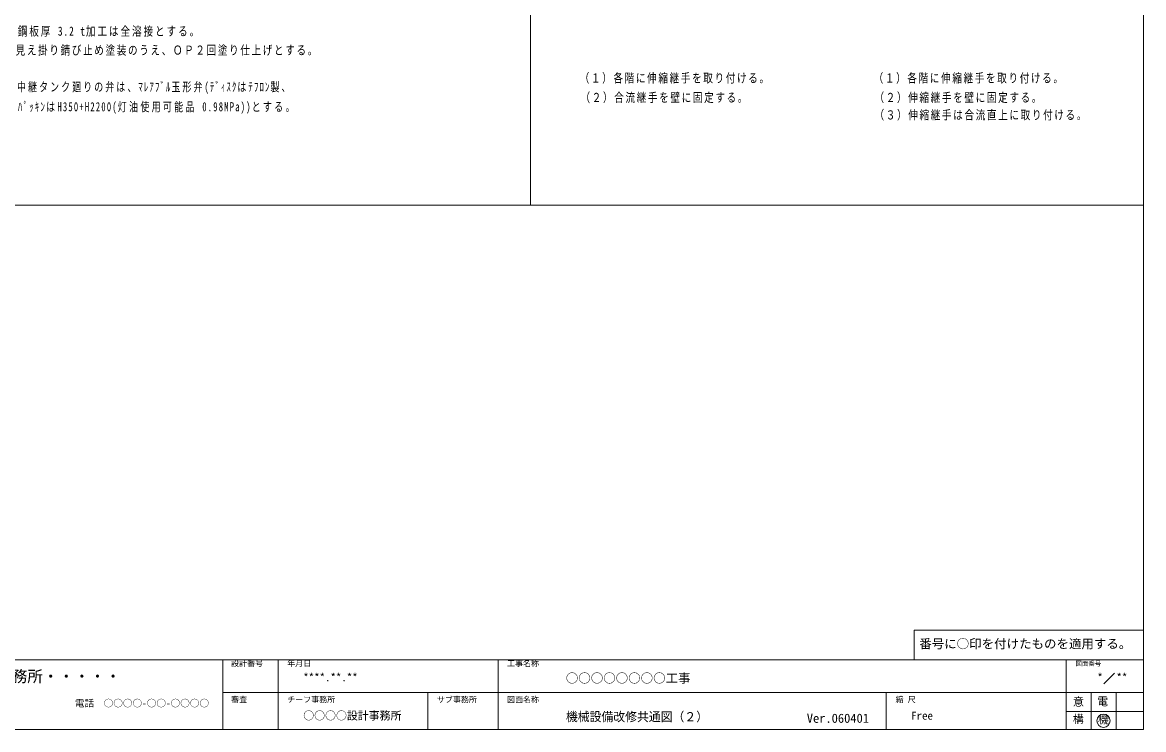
# Model space of a CAD drawing. Units: millimetres on the paper, enlarged 20 times, with parts at other scales. Extents: x -7805 to 8215, y -5592 to 5488.
# Drawn here: x 1024 to 8215, y -5592 to -1053 of the extents above; entities that cross this region are included whole.
import ezdxf
from ezdxf.enums import TextEntityAlignment as Align

# ---------------------------------------------------------------- set-up
doc = ezdxf.new("R2010")
doc.units = ezdxf.units.MM
doc.header["$LTSCALE"] = 20
for name, color, linetype, lineweight in [('2-0_衛生', 4, 'Continuous', 35), ('A-0', 7, 'Continuous', 18), ('C-0', 7, 'Continuous', 18), ('E-0', 7, 'Continuous', 18), ('F-0', 5, 'Continuous', 18)]:
    doc.layers.add(name, color=color, linetype=linetype, lineweight=lineweight)
doc.styles.add('ＭＳ ゴシック', font='')
doc.styles.get('ＭＳ ゴシック').set_extended_font_data('MS Gothic')

msp = doc.modelspace()

# ---------------------------------------------------------------- linework, layer by layer
at = {"layer": '2-0_衛生', "color": 7, "lineweight": 18}
msp.add_line((-7804.67, -2226.51), (8215.33, -2226.51), dxfattribs=at)
at = {"layer": 'A-0'}
msp.add_line((4283.94, 1855.56), (4283.94, -2226.51), dxfattribs=at)
at = {"layer": 'E-0'}
for p, q in [((8215.33, -5592.1), (8215.33, 5487.9)), ((6744.68, -4954.1), (6744.68, -5104.1)), ((8215.33, -4954.1), (6744.68, -4954.1))]:
    msp.add_line(p, q, dxfattribs=at)
at = {"layer": 'F-0', "color": 7}
for p, q in [((6744.68, -5104.1), (6744.68, -5143.78)), ((-7804.68, -5143.78), (4073.01, -5143.78)), ((2310.31, -5143.78), (2310.31, -5592.1)), ((2665.32, -5143.78), (2665.32, -5592.1)), ((4075.31, -5143.78), (4075.31, -5592.1)), ((4076.98, -5143.78), (8035.31, -5143.78)), ((7719.32, -5143.78), (7719.32, -5592.1)), ((8035.31, -5143.78), (8199.32, -5143.78)), ((8199.32, -5143.78), (8215.32, -5143.78)), ((2310.31, -5353.78), (8035.31, -5353.78)), ((3625.32, -5353.78), (3625.32, -5592.1)), ((6564.66, -5361.46), (6564.66, -5353.78)), ((6564.66, -5361.46), (6564.66, -5592.1)), ((7879.33, -5353.78), (7879.33, -5592.1)), ((8035.31, -5353.78), (8199.32, -5353.78)), ((8039.33, -5353.78), (8039.33, -5592.1)), ((8199.32, -5353.78), (8215.33, -5353.78)), ((7719.32, -5476.78), (8199.32, -5476.78)), ((8199.32, -5476.78), (8215.33, -5476.78)), ((8035.31, -5592.1), (-7804.68, -5592.1)), ((8199.32, -5592.1), (-7804.67, -5592.1)), ((8199.32, -5592.1), (8215.33, -5592.1))]:
    msp.add_line(p, q, dxfattribs=at)
at = {"layer": 'F-0', "color": 2}
for p, q in [((4073.01, -5143.78), (4076.98, -5143.78)), ((7996.4, -5262.78), (8029.81, -5229.37)), ((7996.4, -5262.78), (7960.28, -5298.9))]:
    msp.add_line(p, q, dxfattribs=at)
msp.add_circle((7958.31, -5535.17), 42.69, dxfattribs=at)

# ---------------------------------------------------------------- texts
at = {"layer": '2-0_衛生', "color": 7, "char_height": 58.65, "attachment_point": 7, "style": 'ＭＳ ゴシック'}
for s, insert in [('\\T1.2;\\W0.75;（１）鋼板厚\\~3.2\\~t加工は全溶接とする。', (772.52, -1146.45)), ('\\T1.17;\\W0.75;見え掛り錆び止め塗装のうえ、ＯＰ２回塗り仕上げとする。', (980.6, -1267.22)), ('\\T1.23;\\W0.7;（２）中継タンク廻りの弁は、ﾏﾚｱﾌﾞﾙ玉形弁(ﾃﾞｨｽｸはﾃﾌﾛﾝ製、', (777.69, -1511.96)), ('\\T1.26;\\W0.7;\u3000\u3000\u3000ﾊﾟｯｷﾝはH350+H2200(灯油使用可能品\\~0.98MPa))とする。', (777.69, -1639.59))]:
    msp.add_mtext(s, dxfattribs=dict(at, insert=insert))
at = {"layer": 'C-0', "char_height": 58.65, "attachment_point": 7, "style": 'ＭＳ ゴシック'}
for s, insert in [('\\T1.17;\\W0.75;（１）各階に伸縮継手を取り付ける。', (4598.66, -1446.98)), ('\\T1.17;\\W0.75;（１）各階に伸縮継手を取り付ける。', (6484.07, -1446.98)), ('\\T1.17;\\W0.75;（２）合流継手を壁に固定する。', (4603.83, -1572.02)), ('\\T1.17;\\W0.75;（２）伸縮継手を壁に固定する。', (6489.48, -1572.02)), ('\\T1.17;\\W0.75;（３）伸縮継手は合流直上に取り付ける。', (6489.87, -1683.96))]:
    msp.add_mtext(s, dxfattribs=dict(at, insert=insert))
at = {"layer": 'E-0', "style": 'ＭＳ ゴシック'}
msp.add_text('番号に○印を付けたものを適用する。', height=58.65, dxfattribs=at).set_placement((6776.7, -5088.1), align=Align.BOTTOM_LEFT)
at = {"layer": 'F-0', "color": 7, "style": 'ＭＳ ゴシック'}
for s, height, p in [('設計番号', 36.66, (2362.53, -5196.78)), ('年月日', 36.66, (2722.53, -5196.78)), ('工事名称', 36.66, (4132.53, -5196.78)), ('図面番号', 29.33, (7779.32, -5191.78)), ('○○○○設計事務所・・・・・', 73.31, (255.51, -5308.83)), ('****.**.**', 51.32, (2825.36, -5297.78)), ('○○○○○○○○工事', 58.65, (4509.58, -5308.83)), ('*', 51.32, (7918.9, -5297.78)), ('**', 51.32, (8041.4, -5297.78)), ('審査', 36.66, (2362.53, -5428.78)), ('チーフ事務所', 36.66, (2722.53, -5428.78)), ('サブ事務所', 36.66, (3682.53, -5428.78)), ('図面名称', 36.66, (4132.53, -5428.78)), ('縮 尺', 36.66, (6624.66, -5428.78)), ('意', 51.32, (7762.62, -5455.04)), ('電', 51.32, (7917.06, -5452.28)), ('電話\u3000○○○○-○○-○○○○', 43.99, (1360.6, -5458.34)), ('○○○○設計事務所', 51.32, (2825.32, -5543.78)), ('Ver.060401', 58.65, (6055.11, -5566.12)), ('Free', 51.32, (6724.66, -5543.78)), ('構', 51.32, (7761.7, -5565.36)), ('機', 51.32, (7922.58, -5569.03))]:
    msp.add_text(s, height=height, dxfattribs=at).set_placement(p, align=Align.BOTTOM_LEFT)
at = {"layer": 'F-0', "color": 7, "style": 'ＭＳ ゴシック', "width": 0.95}
msp.add_text('機械設備改修共通図（２）', height=58.65, dxfattribs=at).set_placement((4509.93, -5556.02), align=Align.BOTTOM_LEFT)

doc.saveas('drawing.dxf')
